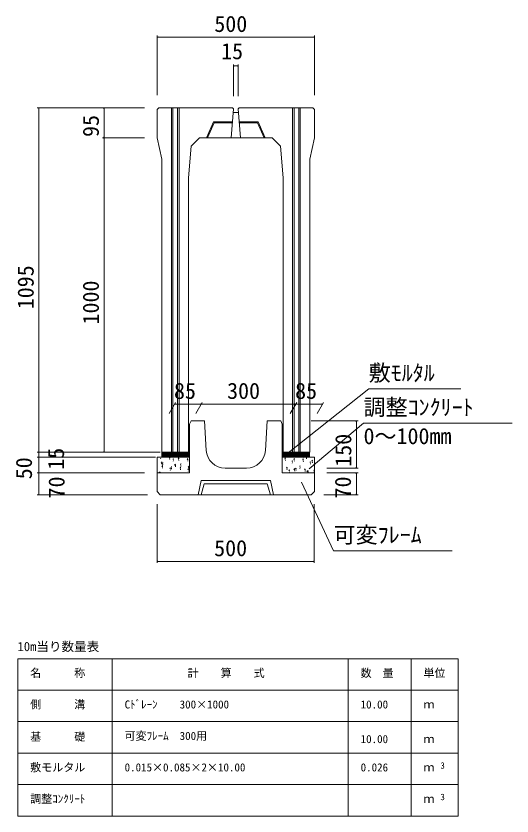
# Model space of a CAD drawing. Units: millimetres on the paper, scale 1:20. Extents: x -2 to 839, y 0 to 594.
# Drawn here: x 203.1 to 281.9, y 195.3 to 322.4 of the extents above; entities that cross this region are included whole.
import ezdxf
from ezdxf.enums import TextEntityAlignment as Align

# ---------------------------------------------------------------- set-up
doc = ezdxf.new("R2010")
doc.units = ezdxf.units.MM
for name, color, linetype, lineweight in [('0_2', 7, 'Continuous', 18), ('D-STR-DIM（寸法）', 7, 'Continuous', 18), ('D-STR-HTXT（旗揚げ）', 4, 'Continuous', 18), ('D-STR-STRn（構造物）', 5, 'Continuous', 18), ('D-STR-TXT（文字）', 7, 'Continuous', 18), ('D-STR（構造物外形線）', 1, 'Continuous', 18)]:
    doc.layers.add(name, color=color, linetype=linetype, lineweight=lineweight)
doc.styles.add('ＭＳ ゴシック', font='')
doc.styles.get('ＭＳ ゴシック').set_extended_font_data('MS Gothic')

msp = doc.modelspace()

# ---------------------------------------------------------------- linework, layer by layer
at = {"layer": '0_2'}
for p, q in [((225.507, 319.076), (225.657, 319.101)), ((225.657, 319.051), (225.507, 319.076)), ((250.357, 319.101), (250.507, 319.076)), ((250.507, 319.076), (250.357, 319.051)), ((237.621, 314.493), (237.771, 314.518)), ((237.771, 314.468), (237.621, 314.493)), ((238.244, 314.518), (238.394, 314.493)), ((238.394, 314.493), (238.244, 314.468)), ((206.673, 307.687), (206.698, 307.837)), ((206.698, 307.837), (206.723, 307.687)), ((217.033, 307.687), (217.058, 307.837)), ((217.058, 307.837), (217.083, 307.687)), ((217.058, 303.087), (217.033, 303.237)), ((217.033, 302.937), (217.058, 303.087)), ((217.083, 303.237), (217.058, 303.087)), ((217.058, 303.087), (217.083, 302.937)), ((228.289, 260.756), (228.439, 260.781)), ((228.439, 260.731), (228.289, 260.756)), ((232.389, 260.781), (232.539, 260.756)), ((232.539, 260.756), (232.389, 260.731)), ((232.539, 260.756), (232.689, 260.781)), ((232.689, 260.731), (232.539, 260.756)), ((247.389, 260.781), (247.539, 260.756)), ((247.539, 260.756), (247.389, 260.731)), ((247.539, 260.756), (247.689, 260.781)), ((247.689, 260.731), (247.539, 260.756)), ((251.639, 260.781), (251.789, 260.756)), ((251.789, 260.756), (251.639, 260.731)), ((257.157, 257.937), (257.182, 258.087)), ((257.182, 258.087), (257.207, 257.937)), ((206.698, 253.087), (206.673, 253.237)), ((206.673, 252.937), (206.698, 253.087)), ((206.723, 253.237), (206.698, 253.087)), ((206.698, 253.087), (206.723, 252.937)), ((217.058, 253.087), (217.033, 253.237)), ((217.083, 253.237), (217.058, 253.087)), ((206.698, 252.337), (206.673, 252.487)), ((206.673, 252.187), (206.698, 252.337)), ((206.723, 252.487), (206.698, 252.337)), ((206.698, 252.337), (206.723, 252.187)), ((257.182, 250.587), (257.157, 250.737)), ((257.207, 250.737), (257.182, 250.587)), ((206.698, 249.837), (206.673, 249.987)), ((206.673, 249.687), (206.698, 249.837)), ((206.723, 249.987), (206.698, 249.837)), ((206.698, 249.837), (206.723, 249.687)), ((257.157, 249.687), (257.182, 249.837)), ((257.182, 249.837), (257.207, 249.687)), ((206.698, 246.337), (206.673, 246.487)), ((206.723, 246.487), (206.698, 246.337)), ((257.182, 246.337), (257.157, 246.487)), ((257.207, 246.487), (257.182, 246.337)), ((225.482, 235.759), (225.632, 235.784)), ((225.632, 235.734), (225.482, 235.759)), ((250.332, 235.784), (250.482, 235.759)), ((250.482, 235.759), (250.332, 235.734))]:
    msp.add_line(p, q, dxfattribs=at)
at = {"layer": '0_2', "color": 9}
for p, q in [((225.507, 319.076), (225.527, 319.076)), ((250.507, 319.076), (250.487, 319.076)), ((237.621, 314.493), (237.641, 314.493)), ((238.394, 314.493), (238.374, 314.493)), ((206.698, 307.837), (206.698, 307.817)), ((217.058, 307.837), (217.058, 307.817)), ((217.058, 303.087), (217.058, 303.107)), ((217.058, 303.087), (217.058, 303.067)), ((228.289, 260.756), (228.309, 260.756)), ((232.539, 260.756), (232.519, 260.756)), ((232.539, 260.756), (232.559, 260.756)), ((247.539, 260.756), (247.519, 260.756)), ((247.539, 260.756), (247.559, 260.756)), ((251.789, 260.756), (251.769, 260.756)), ((257.182, 258.087), (257.182, 258.067)), ((206.698, 253.087), (206.698, 253.107)), ((206.698, 253.087), (206.698, 253.067)), ((217.058, 253.087), (217.058, 253.107)), ((206.698, 252.337), (206.698, 252.357)), ((206.698, 252.337), (206.698, 252.317)), ((257.182, 250.587), (257.182, 250.607)), ((206.698, 249.837), (206.698, 249.857)), ((206.698, 249.837), (206.698, 249.817)), ((257.182, 249.837), (257.182, 249.817)), ((206.698, 246.337), (206.698, 246.357)), ((257.182, 246.337), (257.182, 246.357)), ((225.482, 235.759), (225.502, 235.759)), ((250.482, 235.759), (250.462, 235.759))]:
    msp.add_line(p, q, dxfattribs=at)
at = {"layer": 'D-STR-DIM（寸法）'}
for p, q in [((225.507, 309.837), (225.507, 319.326)), ((250.507, 309.837), (250.507, 319.326)), ((225.527, 319.076), (250.487, 319.076)), ((237.621, 309.687), (237.621, 314.743)), ((238.374, 314.493), (237.641, 314.493)), ((238.394, 309.687), (238.394, 314.743)), ((223.495, 307.837), (206.448, 307.837)), ((206.698, 307.817), (206.698, 253.107)), ((223.495, 307.837), (216.808, 307.837)), ((217.058, 303.107), (217.058, 307.817)), ((223.495, 303.087), (216.808, 303.087)), ((223.495, 303.087), (216.808, 303.087)), ((217.058, 303.067), (217.058, 253.107)), ((227.412, 259.238), (228.433, 261.006)), ((228.309, 260.756), (232.519, 260.756)), ((231.662, 259.238), (232.683, 261.006)), ((231.662, 259.238), (232.683, 261.006)), ((232.559, 260.756), (247.519, 260.756)), ((246.662, 259.238), (247.683, 261.006)), ((246.662, 259.238), (247.683, 261.006)), ((247.559, 260.756), (251.769, 260.756)), ((250.912, 259.238), (251.933, 261.006)), ((250.007, 258.087), (257.432, 258.087)), ((257.182, 258.067), (257.182, 250.607)), ((225.995, 253.087), (206.448, 253.087)), ((224.257, 253.087), (206.448, 253.087)), ((206.698, 253.067), (206.698, 252.357)), ((224.257, 253.087), (216.808, 253.087)), ((225.245, 252.337), (206.448, 252.337)), ((225.245, 252.337), (206.448, 252.337)), ((206.698, 252.317), (206.698, 249.857)), ((252.495, 250.587), (257.432, 250.587)), ((223.482, 249.837), (206.448, 249.837)), ((223.482, 249.837), (206.448, 249.837)), ((206.698, 249.817), (206.698, 246.357)), ((252.495, 249.837), (257.432, 249.837)), ((257.182, 249.817), (257.182, 246.357)), ((223.982, 246.337), (206.448, 246.337)), ((251.995, 246.337), (257.432, 246.337)), ((225.482, 244.837), (225.482, 235.509)), ((250.482, 244.837), (250.482, 235.509)), ((225.502, 235.759), (250.462, 235.759))]:
    msp.add_line(p, q, dxfattribs=at)
at = {"layer": 'D-STR-HTXT（旗揚げ）'}
for p, q in [((246.085, 252.8), (259.12, 263.168)), ((273.781, 263.168), (259.12, 263.168)), ((249.656, 250.442), (258.301, 257.706)), ((281.9, 257.706), (258.301, 257.706)), ((248.464, 248.337), (253.548, 237.425)), ((272.411, 237.425), (253.548, 237.425)), ((203.367, 220.289), (273.367, 220.289)), ((203.367, 195.289), (203.367, 220.289)), ((218.367, 195.289), (218.367, 220.289)), ((255.867, 195.289), (255.867, 220.289)), ((265.867, 204.289), (265.867, 220.289)), ((265.867, 195.289), (265.867, 220.289)), ((273.367, 195.289), (273.367, 220.289)), ((203.367, 215.289), (273.367, 215.289)), ((203.367, 210.289), (273.367, 210.289)), ((203.367, 205.289), (273.367, 205.289)), ((203.367, 200.289), (273.367, 200.289)), ((203.367, 195.289), (273.367, 195.289))]:
    msp.add_line(p, q, dxfattribs=at)
at = {"layer": 'D-STR-STRn（構造物）'}
for p, q in [((226.257, 252.337), (226.257, 253.087)), ((226.257, 252.93), (226.414, 253.087)), ((226.257, 252.754), (226.591, 253.087)), ((226.257, 252.577), (226.768, 253.087)), ((226.257, 252.4), (226.944, 253.087)), ((226.371, 252.337), (227.121, 253.087)), ((226.548, 252.337), (227.298, 253.087)), ((226.725, 252.337), (227.475, 253.087)), ((226.901, 252.337), (227.651, 253.087)), ((227.078, 252.337), (227.828, 253.087)), ((227.255, 252.337), (228.005, 253.087)), ((227.432, 252.337), (228.182, 253.087)), ((227.609, 252.337), (228.359, 253.087)), ((227.785, 252.337), (228.535, 253.087)), ((227.962, 252.337), (228.712, 253.087)), ((228.139, 252.337), (228.889, 253.087)), ((228.316, 252.337), (229.066, 253.087)), ((228.492, 252.337), (229.242, 253.087)), ((228.669, 252.337), (229.419, 253.087)), ((228.846, 252.337), (229.596, 253.087)), ((229.023, 252.337), (229.773, 253.087)), ((229.2, 252.337), (229.95, 253.087)), ((229.376, 252.337), (230.126, 253.087)), ((229.553, 252.337), (230.303, 253.087)), ((229.73, 252.337), (230.48, 253.087)), ((229.907, 252.337), (230.62, 253.05)), ((230.507, 253.087), (230.62, 253.087)), ((245.507, 253.087), (245.37, 253.087)), ((245.37, 252.951), (245.506, 253.087)), ((245.37, 252.774), (245.683, 253.087)), ((245.37, 252.597), (245.859, 253.087)), ((245.37, 252.42), (246.036, 253.087)), ((245.463, 252.337), (246.213, 253.087)), ((245.64, 252.337), (246.39, 253.087)), ((245.817, 252.337), (246.567, 253.087)), ((245.993, 252.337), (246.743, 253.087)), ((246.17, 252.337), (246.92, 253.087)), ((246.347, 252.337), (247.097, 253.087)), ((246.524, 252.337), (247.274, 253.087)), ((246.7, 252.337), (247.45, 253.087)), ((246.877, 252.337), (247.627, 253.087)), ((247.054, 252.337), (247.804, 253.087)), ((247.231, 252.337), (247.981, 253.087)), ((247.408, 252.337), (248.158, 253.087)), ((247.584, 252.337), (248.334, 253.087)), ((247.761, 252.337), (248.511, 253.087)), ((247.938, 252.337), (248.688, 253.087)), ((248.115, 252.337), (248.865, 253.087)), ((248.291, 252.337), (249.041, 253.087)), ((248.468, 252.337), (249.218, 253.087)), ((248.645, 252.337), (249.395, 253.087)), ((248.822, 252.337), (249.572, 253.087)), ((248.999, 252.337), (249.732, 253.07)), ((249.732, 252.337), (249.732, 253.087)), ((225.495, 252.337), (230.62, 252.337)), ((225.495, 252.337), (225.495, 249.837)), ((226.074, 252.059), (226.051, 252.184)), ((227.428, 252.222), (227.524, 252.337)), ((227.428, 252.222), (227.547, 252.212)), ((227.508, 251.933), (227.485, 252.059)), ((227.989, 252.002), (228.129, 252.056)), ((227.989, 252.002), (228.089, 251.935)), ((228.049, 251.658), (228.09, 251.779)), ((228.862, 252.096), (228.959, 252.211)), ((228.862, 252.097), (228.982, 252.086)), ((228.943, 251.808), (228.92, 251.933)), ((229.73, 252.303), (229.741, 252.337)), ((230.083, 252.337), (230.62, 252.873)), ((230.26, 252.337), (230.62, 252.696)), ((230.297, 251.971), (230.393, 252.086)), ((230.297, 251.971), (230.416, 251.961)), ((230.377, 251.682), (230.354, 251.808)), ((230.437, 252.337), (230.62, 252.52)), ((230.614, 252.337), (230.62, 252.343)), ((250.495, 252.337), (245.37, 252.337)), ((245.782, 252.147), (245.822, 252.268)), ((245.799, 252.095), (245.895, 252.21)), ((245.799, 252.095), (245.919, 252.084)), ((245.88, 251.806), (245.857, 251.932)), ((246.915, 251.686), (247.055, 251.74)), ((247.233, 251.969), (247.33, 252.084)), ((247.234, 251.969), (247.353, 251.959)), ((247.314, 251.681), (247.291, 251.806)), ((248.596, 252.331), (248.612, 252.337)), ((248.596, 252.331), (248.695, 252.264)), ((248.656, 251.987), (248.696, 252.108)), ((248.668, 251.844), (248.764, 251.959)), ((248.668, 251.844), (248.788, 251.833)), ((249.1, 252.305), (249.131, 252.337)), ((249.1, 252.305), (249.278, 252.277)), ((249.175, 252.337), (249.732, 252.894)), ((249.235, 252.055), (249.213, 252.245)), ((249.352, 252.337), (249.732, 252.717)), ((249.529, 252.337), (249.732, 252.54)), ((249.706, 252.337), (249.732, 252.363)), ((250.103, 251.718), (250.199, 251.833)), ((250.495, 252.337), (250.495, 249.837)), ((226.151, 251.388), (226.307, 251.55)), ((226.151, 251.388), (226.329, 251.36)), ((226.286, 251.138), (226.264, 251.328)), ((226.271, 250.843), (226.367, 250.958)), ((226.271, 250.843), (226.39, 250.833)), ((226.309, 251.357), (226.449, 251.41)), ((226.309, 251.357), (226.409, 251.29)), ((226.351, 250.555), (226.328, 250.68)), ((226.369, 251.013), (226.41, 251.133)), ((227.503, 250.551), (227.643, 250.605)), ((227.503, 250.551), (227.602, 250.484)), ((227.705, 250.718), (227.802, 250.832)), ((227.705, 250.718), (227.825, 250.707)), ((227.786, 250.429), (227.763, 250.554)), ((228.285, 251.057), (228.441, 251.219)), ((228.285, 251.057), (228.463, 251.029)), ((228.421, 250.807), (228.399, 250.997)), ((229.14, 250.592), (229.236, 250.707)), ((229.14, 250.592), (229.259, 250.582)), ((229.183, 251.197), (229.323, 251.25)), ((229.183, 251.197), (229.283, 251.129)), ((229.243, 250.852), (229.284, 250.973)), ((230.42, 250.726), (230.576, 250.888)), ((230.42, 250.726), (230.598, 250.698)), ((230.555, 250.476), (230.533, 250.666)), ((230.574, 250.467), (230.62, 250.521)), ((245.37, 251.092), (245.375, 251.094)), ((246.076, 250.59), (246.173, 250.705)), ((246.076, 250.59), (246.196, 250.58)), ((246.915, 251.686), (247.015, 251.619)), ((246.975, 251.342), (247.016, 251.463)), ((247.231, 250.357), (247.386, 250.519)), ((247.511, 250.465), (247.607, 250.58)), ((248.109, 250.881), (248.249, 250.934)), ((248.109, 250.881), (248.209, 250.813)), ((248.169, 250.536), (248.21, 250.657)), ((248.749, 251.555), (248.726, 251.681)), ((249.79, 251.526), (249.93, 251.579)), ((249.79, 251.526), (249.889, 251.459)), ((249.85, 251.182), (249.89, 251.302)), ((250.103, 251.718), (250.222, 251.708)), ((250.183, 251.43), (250.16, 251.555)), ((225.822, 249.906), (225.962, 249.96)), ((225.822, 249.906), (225.922, 249.839)), ((227.563, 250.207), (227.603, 250.328)), ((229.22, 250.304), (229.197, 250.429)), ((230.377, 250.391), (230.517, 250.445)), ((230.377, 250.391), (230.477, 250.324)), ((230.437, 250.047), (230.478, 250.168)), ((230.574, 250.467), (230.62, 250.463)), ((246.157, 250.302), (246.134, 250.427)), ((246.429, 250.235), (246.569, 250.289)), ((246.429, 250.235), (246.528, 250.168)), ((246.489, 249.891), (246.529, 250.012)), ((247.231, 250.357), (247.409, 250.329)), ((247.366, 250.107), (247.344, 250.297)), ((247.511, 250.465), (247.631, 250.455)), ((247.592, 250.176), (247.569, 250.302)), ((248.946, 250.339), (249.042, 250.454)), ((248.946, 250.339), (249.065, 250.329)), ((249.026, 250.051), (249.003, 250.176)), ((249.303, 250.075), (249.443, 250.129)), ((249.303, 250.075), (249.403, 250.008)), ((249.365, 250.026), (249.521, 250.188)), ((249.365, 250.026), (249.543, 249.998)), ((249.398, 249.837), (249.404, 249.852)), ((249.493, 249.837), (249.478, 249.966)), ((250.38, 250.214), (250.476, 250.329)), ((250.38, 250.214), (250.495, 250.204)), ((250.461, 249.925), (250.438, 250.051))]:
    msp.add_line(p, q, dxfattribs=at)
at = {"layer": 'D-STR（構造物外形線）'}
for p, q in [((225.507, 307.587), (225.757, 307.837)), ((225.757, 307.837), (225.507, 307.587)), ((237.482, 307.837), (225.757, 307.837)), ((237.482, 307.837), (225.757, 307.837)), ((227.757, 253.087), (227.757, 307.837)), ((228.007, 307.837), (228.007, 253.087)), ((228.757, 307.837), (228.757, 253.087)), ((229.007, 253.087), (229.007, 307.837)), ((237.621, 307.687), (237.257, 303.087)), ((237.621, 307.687), (237.257, 303.087)), ((237.482, 307.837), (237.621, 307.687)), ((237.621, 307.687), (237.482, 307.837)), ((238.394, 307.687), (238.532, 307.837)), ((238.532, 307.837), (238.394, 307.687)), ((238.394, 307.687), (238.757, 303.087)), ((238.394, 307.687), (238.757, 303.087)), ((238.532, 307.837), (250.257, 307.837)), ((238.532, 307.837), (250.257, 307.837)), ((247.007, 253.087), (247.007, 307.837)), ((247.257, 307.837), (247.257, 253.087)), ((248.007, 307.837), (248.007, 253.087)), ((248.257, 253.087), (248.257, 307.837)), ((250.257, 307.837), (250.507, 307.587)), ((250.507, 307.587), (250.257, 307.837)), ((225.507, 307.587), (225.507, 303.087)), ((225.507, 307.587), (225.507, 303.087)), ((237.573, 307.087), (238.442, 307.087)), ((238.442, 307.087), (237.573, 307.087)), ((250.507, 307.587), (250.507, 303.087)), ((250.507, 307.587), (250.507, 303.087)), ((234.457, 305.587), (233.357, 303.087)), ((234.457, 305.587), (233.357, 303.087)), ((234.555, 305.437), (233.521, 303.087)), ((234.555, 305.437), (233.521, 303.087)), ((237.455, 305.587), (234.457, 305.587)), ((237.455, 305.587), (234.457, 305.587)), ((237.443, 305.437), (234.555, 305.437)), ((237.443, 305.437), (234.555, 305.437)), ((238.56, 305.587), (241.557, 305.587)), ((238.56, 305.587), (241.557, 305.587)), ((238.572, 305.437), (241.46, 305.437)), ((238.572, 305.437), (241.46, 305.437)), ((241.46, 305.437), (242.494, 303.087)), ((241.46, 305.437), (242.494, 303.087)), ((241.557, 305.587), (242.657, 303.087)), ((241.557, 305.587), (242.657, 303.087)), ((225.507, 303.087), (226.257, 299.658)), ((232.257, 303.087), (230.907, 301.737)), ((232.257, 303.087), (230.907, 301.737)), ((239.41, 303.087), (232.257, 303.087)), ((237.257, 303.087), (232.257, 303.087)), ((236.605, 303.087), (243.757, 303.087)), ((238.757, 303.087), (243.757, 303.087)), ((243.757, 303.087), (245.107, 301.737)), ((243.757, 303.087), (245.107, 301.737)), ((250.507, 303.087), (249.757, 299.658)), ((230.907, 301.737), (230.507, 296.737)), ((230.907, 301.737), (230.507, 296.737)), ((245.107, 301.737), (245.507, 296.737)), ((245.107, 301.737), (245.507, 296.737)), ((226.257, 299.658), (226.257, 253.087)), ((249.757, 299.658), (249.757, 253.087)), ((230.507, 296.737), (230.507, 258.087)), ((230.507, 296.737), (230.507, 253.087)), ((245.507, 296.737), (245.507, 253.087)), ((245.507, 296.737), (245.507, 258.087)), ((230.62, 257.587), (230.62, 249.837)), ((230.889, 258.087), (230.639, 257.587)), ((230.889, 258.087), (233.014, 258.087)), ((230.889, 258.087), (233.014, 258.087)), ((233.014, 258.087), (233.315, 253.395)), ((243.014, 258.087), (242.7, 253.387)), ((245.139, 258.087), (243.014, 258.087)), ((245.139, 258.087), (245.389, 257.587)), ((245.37, 257.625), (245.37, 249.837)), ((226.257, 253.087), (230.507, 253.087)), ((249.757, 253.087), (245.507, 253.087)), ((236.308, 250.587), (239.707, 250.587)), ((225.495, 246.837), (225.495, 249.837)), ((225.495, 249.837), (230.62, 249.837)), ((250.495, 249.837), (245.37, 249.837)), ((250.495, 249.837), (250.495, 246.837)), ((231.995, 246.337), (232.495, 248.587)), ((232.495, 248.587), (243.495, 248.587)), ((232.495, 246.337), (232.995, 248.087)), ((232.995, 248.087), (242.995, 248.087)), ((242.995, 248.087), (243.495, 246.337)), ((243.995, 246.337), (243.495, 248.587)), ((225.995, 246.337), (225.495, 246.837)), ((250.495, 246.837), (249.995, 246.337)), ((249.995, 246.337), (225.995, 246.337)), ((249.995, 246.337), (225.995, 246.337))]:
    msp.add_line(p, q, dxfattribs=at)
for centre, start, end in [((236.308, 253.587), 183.67103, 269.99614), ((239.707, 253.587), 269.99614, 356.18575)]:
    msp.add_arc(centre, 3, start, end, dxfattribs=at)

# ---------------------------------------------------------------- texts
at = {"layer": 'D-STR-STRn（構造物）', "color": 7, "style": 'ＭＳ ゴシック'}
for s, p in [('500', (234.587, 319.126)), ('15', (235.666, 314.792)), ('85', (228.175, 260.806)), ('300', (236.618, 260.806)), ('85', (247.425, 260.806)), ('500', (234.562, 235.809))]:
    msp.add_text(s, height=2.566, dxfattribs=at).set_placement(p, align=Align.BOTTOM_LEFT)
for s, p in [('95', (217.008, 303.206)), ('1095', (206.648, 275.825)), ('1000', (217.008, 273.405)), ('150', (257.132, 250.793)), ('15', (211.467, 250.317)), ('50', (206.373, 248.804)), ('70', (211.561, 245.76)), ('70', (257.073, 245.76))]:
    msp.add_text(s, height=2.566, rotation=90, dxfattribs=at).set_placement(p, align=Align.BOTTOM_LEFT)
at = {"layer": 'D-STR-TXT（文字）', "style": 'ＭＳ ゴシック'}
for s, height, p in [('敷ﾓﾙﾀﾙ', 2.566, (259.12, 263.668)), ('調整ｺﾝｸﾘｰﾄ', 2.566, (258.301, 258.206)), ('0～100mm', 2.566, (258.301, 253.614)), ('可変ﾌﾚｰﾑ', 2.566, (253.548, 237.925)), ('10m当り数量表', 1.466, (203.313, 221.051)), ('名\u3000\u3000\u3000称', 1.283, (205.329, 216.99)), ('計\u3000\u3000算\u3000\u3000式', 1.283, (230.333, 216.99)), ('数\u3000量', 1.283, (257.829, 216.99)), ('単位', 1.283, (267.829, 216.99)), ('側\u3000\u3000\u3000溝', 1.283, (205.329, 211.99)), ('Cﾄﾞﾚｰﾝ\u3000\u3000300×1000', 1.283, (220.329, 211.99)), ('10.00', 1.283, (257.842, 211.99)), ('ｍ', 1.283, (267.829, 211.99)), ('基\u3000\u3000\u3000礎', 1.283, (205.329, 206.858)), ('可変ﾌﾚｰﾑ\u3000300用', 1.283, (220.329, 206.99)), ('10.00', 1.283, (257.842, 206.49)), ('ｍ', 1.283, (267.829, 206.49)), ('敷モルタル', 1.283, (205.329, 201.99)), ('0.015×0.085×2×10.00', 1.283, (220.329, 201.99)), ('0.026', 1.283, (257.842, 201.99)), ('3', 1.026, (270.53, 202.493)), ('ｍ', 1.283, (267.829, 201.99)), ('調整ｺﾝｸﾘｰﾄ', 1.283, (205.329, 196.99)), ('ｍ', 1.283, (267.829, 196.99)), ('3', 1.026, (270.53, 197.493))]:
    msp.add_text(s, height=height, dxfattribs=at).set_placement(p, align=Align.BOTTOM_LEFT)

doc.saveas('drawing.dxf')
